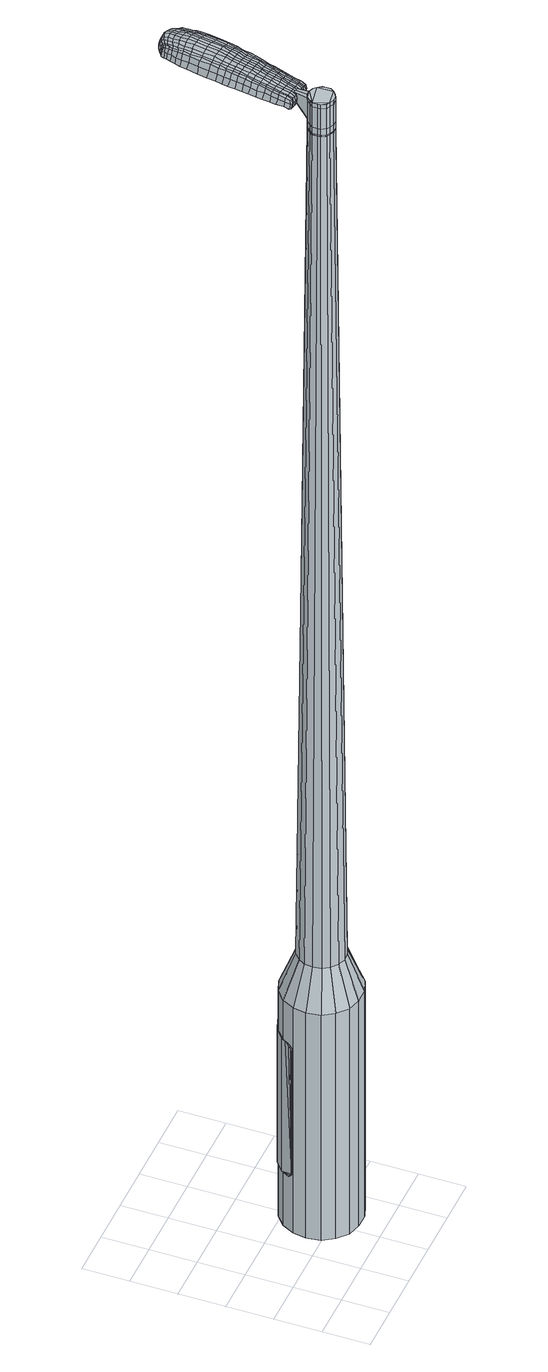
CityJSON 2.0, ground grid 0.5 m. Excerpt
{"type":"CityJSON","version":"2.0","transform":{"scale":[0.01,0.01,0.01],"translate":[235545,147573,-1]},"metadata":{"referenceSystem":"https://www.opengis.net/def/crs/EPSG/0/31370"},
"CityObjects":{
"object1":{"type":"GenericCityObject","attributes":{"cluster":397,"mean_distance_to_centroid":0.258,"new_centroid_x":235546.16,"new_centroid_y":147573.64,"mean_distance_to_camera":10.19,"H1":10.92,"H2":10.18,"Z_final":113.1,"cluster2":-1,"proj_x":235552.57,"proj_y":147574.67,"id_line":65031,"bearing_l":350.89,"distance":6.48,"orientation":"left","G_obj":80.89},"geometry":[{"type":"MultiSurface","lod":"2","boundaries":[[[0,1,2,3]],[[1,4,5,2]],[[4,6,7,5]],[[6,8,9,7]],[[8,10,11,9]],[[10,12,13,11]],[[12,14,15,13]],[[14,16,17,15]],[[16,18,19,17]],[[18,20,21,19]],[[20,22,23,21]],[[22,24,25,23]],[[24,26,27,25]],[[26,28,29,27]],[[28,30,31,29]],[[30,32,33,31]],[[32,34,35,33]],[[34,0,3,35]],[[36,37,38,39]],[[38,40,41,42]],[[41,43,42]],[[42,44,45,46]],[[45,47,46]],[[46,48,49,50]],[[49,51,50]],[[42,46,50,38]],[[50,52,39,38]],[[53,36,39]],[[2,5,7,35]],[[7,9,11,15]],[[11,13,15]],[[15,17,19,23]],[[19,21,23]],[[23,25,27,31]],[[27,29,31]],[[15,23,31,7]],[[31,33,35,7]],[[3,2,35]],[[1,0,54,55]],[[0,34,56,54]],[[34,32,57,56]],[[32,30,58,57]],[[30,28,59,58]],[[28,26,60,59]],[[26,24,61,60]],[[24,22,62,61]],[[22,20,63,62]],[[20,18,64,63]],[[18,16,65,64]],[[16,14,66,65]],[[14,12,67,66]],[[12,10,68,67]],[[10,8,69,68]],[[8,6,70,69]],[[6,4,71,70]],[[4,1,55,71]],[[55,54,72,73]],[[54,56,74,72]],[[56,57,75,74]],[[57,58,76,75]],[[58,59,77,76]],[[59,60,78,77]],[[60,61,79,78]],[[61,62,80,79]],[[62,63,81,80]],[[63,64,82,81]],[[64,65,83,82]],[[65,66,84,83]],[[66,67,85,84]],[[67,68,86,85]],[[68,69,87,86]],[[69,70,88,87]],[[70,71,89,88]],[[71,55,73,89]],[[90,91,92,93]],[[94,95,91,90]],[[96,97,95,94]],[[98,99,97,96]],[[100,101,99,98]],[[78,102,101,100]],[[103,104,102,78]],[[105,106,104,103]],[[107,108,106,105]],[[109,110,108,107]],[[111,112,110,109]],[[84,113,112,111]],[[85,114,113,84]],[[115,116,114,85]],[[87,117,116,115]],[[118,119,117,87]],[[89,120,119,118]],[[93,92,120,89]],[[121,122,123,124]],[[125,121,124,126]],[[127,125,126,128]],[[129,127,128,130]],[[131,129,130,132]],[[133,131,132,134]],[[135,133,134,136]],[[137,135,136,138]],[[139,137,138,140]],[[141,139,140,142]],[[143,141,142,144]],[[145,143,144,146]],[[147,145,146,148]],[[149,147,148,150]],[[151,149,150,152]],[[153,151,152,154]],[[73,72,90,93]],[[72,74,94,90]],[[74,75,96,94]],[[75,76,98,96]],[[76,77,100,98]],[[77,78,100]],[[79,103,78]],[[79,80,105,103]],[[80,81,107,105]],[[81,82,109,107]],[[82,83,111,109]],[[83,84,111]],[[86,115,85]],[[86,87,115]],[[88,118,87]],[[88,89,118]],[[73,93,89]],[[155,156,92,91]],[[156,120,92]],[[157,119,120]],[[157,117,119]],[[158,116,117]],[[158,114,116]],[[159,112,113]],[[159,160,110,112]],[[160,161,108,110]],[[161,162,106,108]],[[162,163,104,106]],[[163,102,104]],[[164,101,102]],[[164,165,99,101]],[[165,166,97,99]],[[166,167,95,97]],[[167,155,91,95]],[[39,52,153,168]],[[156,155,169,154]],[[53,39,168,122]],[[155,167,123,169]],[[36,53,122,121]],[[167,166,124,123]],[[37,36,121,125]],[[166,165,126,124]],[[38,37,125,127]],[[165,164,128,126]],[[40,38,127,129]],[[164,102,130,128]],[[41,40,129,131]],[[102,163,132,130]],[[43,41,131,133]],[[163,162,134,132]],[[42,43,133,135]],[[162,161,136,134]],[[44,42,135,137]],[[161,160,138,136]],[[45,44,137,139]],[[160,159,140,138]],[[47,45,139,141]],[[159,113,142,140]],[[46,47,141,143]],[[113,114,144,142]],[[48,46,143,145]],[[114,158,146,144]],[[49,48,145,147]],[[158,117,148,146]],[[51,49,147,149]],[[117,157,150,148]],[[50,51,149,151]],[[157,120,152,150]],[[52,50,151,153]],[[120,156,154,152]],[[153,154,170,171]],[[154,169,172,170]],[[169,123,173,172]],[[123,122,174,173]],[[122,168,175,174]],[[168,153,171,175]],[[176,177,178,179]],[[180,176,179,181]],[[176,180,182,183]],[[177,176,183,184]],[[185,186,187,188]],[[189,185,188,190]],[[185,189,191,192]],[[186,185,192,193]],[[194,195,196,197]],[[198,194,197,199]],[[194,198,200,201]],[[195,194,201,202]],[[203,204,205,206]],[[207,203,206,208]],[[203,207,209,210]],[[204,203,210,211]],[[212,213,214,215]],[[216,212,215,217]],[[212,216,218,219]],[[213,212,219,220]],[[221,222,223,224]],[[225,221,224,226]],[[221,225,227,228]],[[222,221,228,229]],[[230,231,232,233]],[[222,230,233,223]],[[230,222,229,234]],[[231,230,234,235]],[[236,237,238,239]],[[231,236,239,232]],[[236,231,235,240]],[[237,236,240,241]],[[242,180,181,243]],[[237,242,243,238]],[[242,237,241,244]],[[180,242,244,182]],[[245,246,247,248]],[[249,245,248,250]],[[245,249,251,252]],[[246,245,252,253]],[[254,255,256,257]],[[246,254,257,247]],[[254,246,253,258]],[[255,254,258,259]],[[260,261,262,263]],[[255,260,263,256]],[[260,255,259,264]],[[261,260,264,265]],[[266,267,268,269]],[[261,266,269,262]],[[266,261,265,270]],[[267,266,270,271]],[[272,177,184,273]],[[267,272,273,268]],[[272,267,271,274]],[[177,272,274,178]],[[275,276,277,278]],[[279,275,278,280]],[[275,279,281,282]],[[276,275,282,283]],[[284,285,286,287]],[[276,284,287,277]],[[284,276,283,288]],[[285,284,288,289]],[[290,291,292,293]],[[285,290,293,286]],[[290,285,289,294]],[[291,290,294,295]],[[296,189,190,297]],[[291,296,297,292]],[[296,291,295,298]],[[189,296,298,191]],[[299,300,301,302]],[[303,299,302,304]],[[299,303,305,306]],[[300,299,306,307]],[[308,309,310,311]],[[300,308,311,301]],[[308,300,307,312]],[[309,308,312,313]],[[314,315,316,317]],[[309,314,317,310]],[[314,309,313,318]],[[315,314,318,319]],[[320,321,322,323]],[[315,320,323,316]],[[320,315,319,324]],[[321,320,324,325]],[[326,186,193,327]],[[321,326,327,322]],[[326,321,325,328]],[[186,326,328,187]],[[329,215,214,330]],[[331,329,330,332]],[[329,331,333,334]],[[215,329,334,217]],[[335,331,332,336]],[[337,335,336,338]],[[335,337,339,340]],[[331,335,340,333]],[[341,337,338,342]],[[343,341,342,344]],[[341,343,345,346]],[[337,341,346,339]],[[347,343,344,348]],[[349,347,348,350]],[[347,349,351,352]],[[343,347,352,345]],[[353,349,350,354]],[[204,353,354,205]],[[353,204,211,355]],[[349,353,355,351]],[[356,357,202,201]],[[358,356,201,200]],[[356,358,359,360]],[[357,356,360,361]],[[362,363,361,360]],[[364,362,360,359]],[[362,364,365,366]],[[363,362,366,367]],[[368,369,367,366]],[[370,368,366,365]],[[368,370,371,372]],[[369,368,372,373]],[[374,375,373,372]],[[376,374,372,371]],[[374,376,209,207]],[[375,374,207,208]],[[377,378,379,380]],[[279,377,380,281]],[[377,279,280,381]],[[378,377,381,382]],[[383,198,199,384]],[[378,383,384,379]],[[383,378,382,385]],[[198,383,385,200]],[[386,387,388,389]],[[225,386,389,227]],[[386,225,226,390]],[[387,386,390,391]],[[392,393,394,395]],[[387,392,395,388]],[[392,387,391,396]],[[393,392,396,397]],[[398,195,202,399]],[[393,398,399,394]],[[398,393,397,400]],[[195,398,400,196]],[[401,402,403,404]],[[183,401,404,184]],[[401,183,182,405]],[[402,401,405,406]],[[407,408,409,410]],[[402,407,410,403]],[[407,402,406,411]],[[408,407,411,412]],[[413,206,205,414]],[[408,413,414,409]],[[413,408,412,415]],[[206,413,415,208]],[[416,417,418,419]],[[188,416,419,190]],[[416,188,187,420]],[[417,416,420,421]],[[422,210,209,423]],[[417,422,423,418]],[[422,417,421,424]],[[210,422,424,211]],[[425,426,427,428]],[[303,425,428,305]],[[425,303,304,429]],[[426,425,429,430]],[[431,216,217,432]],[[426,431,432,427]],[[431,426,430,433]],[[216,431,433,218]],[[434,435,436,437]],[[249,434,437,251]],[[434,249,250,438]],[[435,434,438,439]],[[440,441,442,443]],[[435,440,443,436]],[[440,435,439,444]],[[441,440,444,445]],[[446,213,220,447]],[[441,446,447,442]],[[446,441,445,448]],[[213,446,448,214]],[[449,450,439,438]],[[248,449,438,250]],[[449,248,247,451]],[[450,449,451,452]],[[453,454,445,444]],[[450,453,444,439]],[[453,450,452,455]],[[454,453,455,456]],[[457,330,214,448]],[[454,457,448,445]],[[457,454,456,458]],[[330,457,458,332]],[[459,460,461,462]],[[306,459,462,307]],[[459,306,305,428]],[[460,459,428,427]],[[463,334,333,464]],[[460,463,464,461]],[[463,460,427,432]],[[334,463,432,217]],[[465,466,452,451]],[[257,465,451,247]],[[465,257,256,467]],[[466,465,467,468]],[[469,470,456,455]],[[466,469,455,452]],[[469,466,468,471]],[[470,469,471,472]],[[473,336,332,458]],[[470,473,458,456]],[[473,470,472,474]],[[336,473,474,338]],[[475,476,477,478]],[[312,475,478,313]],[[475,312,307,462]],[[476,475,462,461]],[[479,340,339,480]],[[476,479,480,477]],[[479,476,461,464]],[[340,479,464,333]],[[481,482,468,467]],[[263,481,467,256]],[[481,263,262,483]],[[482,481,483,484]],[[485,486,472,471]],[[482,485,471,468]],[[485,482,484,487]],[[486,485,487,488]],[[489,342,338,474]],[[486,489,474,472]],[[489,486,488,490]],[[342,489,490,344]],[[491,492,493,494]],[[318,491,494,319]],[[491,318,313,478]],[[492,491,478,477]],[[495,346,345,496]],[[492,495,496,493]],[[495,492,477,480]],[[346,495,480,339]],[[497,498,484,483]],[[269,497,483,262]],[[497,269,268,499]],[[498,497,499,500]],[[501,502,488,487]],[[498,501,487,484]],[[501,498,500,503]],[[502,501,503,504]],[[505,348,344,490]],[[502,505,490,488]],[[505,502,504,506]],[[348,505,506,350]],[[507,508,509,510]],[[324,507,510,325]],[[507,324,319,494]],[[508,507,494,493]],[[511,352,351,512]],[[508,511,512,509]],[[511,508,493,496]],[[352,511,496,345]],[[513,514,500,499]],[[273,513,499,268]],[[513,273,184,404]],[[514,513,404,403]],[[515,516,504,503]],[[514,515,503,500]],[[515,514,403,410]],[[516,515,410,409]],[[517,354,350,506]],[[516,517,506,504]],[[517,516,409,414]],[[354,517,414,205]],[[518,519,421,420]],[[328,518,420,187]],[[518,328,325,510]],[[519,518,510,509]],[[520,355,211,424]],[[519,520,424,421]],[[520,519,509,512]],[[355,520,512,351]],[[521,522,382,381]],[[278,521,381,280]],[[521,278,277,523]],[[522,521,523,524]],[[525,358,200,385]],[[522,525,385,382]],[[525,522,524,526]],[[358,525,526,359]],[[527,528,529,530]],[[228,527,530,229]],[[527,228,227,389]],[[528,527,389,388]],[[531,532,533,534]],[[528,531,534,529]],[[531,528,388,395]],[[532,531,395,394]],[[535,357,361,536]],[[532,535,536,533]],[[535,532,394,399]],[[357,535,399,202]],[[537,538,524,523]],[[287,537,523,277]],[[537,287,286,539]],[[538,537,539,540]],[[541,364,359,526]],[[538,541,526,524]],[[541,538,540,542]],[[364,541,542,365]],[[543,544,545,546]],[[234,543,546,235]],[[543,234,229,530]],[[544,543,530,529]],[[547,548,549,550]],[[544,547,550,545]],[[547,544,529,534]],[[548,547,534,533]],[[551,363,367,552]],[[548,551,552,549]],[[551,548,533,536]],[[363,551,536,361]],[[553,554,540,539]],[[293,553,539,286]],[[553,293,292,555]],[[554,553,555,556]],[[557,370,365,542]],[[554,557,542,540]],[[557,554,556,558]],[[370,557,558,371]],[[559,560,561,562]],[[240,559,562,241]],[[559,240,235,546]],[[560,559,546,545]],[[563,564,565,566]],[[560,563,566,561]],[[563,560,545,550]],[[564,563,550,549]],[[567,369,373,568]],[[564,567,568,565]],[[567,564,549,552]],[[369,567,552,367]],[[569,570,556,555]],[[297,569,555,292]],[[569,297,190,419]],[[570,569,419,418]],[[571,376,371,558]],[[570,571,558,556]],[[571,570,418,423]],[[376,571,423,209]],[[572,573,406,405]],[[244,572,405,182]],[[572,244,241,562]],[[573,572,562,561]],[[574,575,412,411]],[[573,574,411,406]],[[574,573,561,566]],[[575,574,566,565]],[[576,375,208,415]],[[575,576,415,412]],[[576,575,565,568]],[[375,576,568,373]],[[577,578,579,580]],[[580,579,581,582]],[[583,581,579,584]],[[584,579,578,585]],[[586,587,588,589]],[[589,588,590,591]],[[592,590,588,593]],[[593,588,587,594]],[[595,596,597,598]],[[598,597,599,600]],[[601,599,597,602]],[[602,597,596,603]],[[604,605,606,607]],[[607,606,608,609]],[[610,608,606,611]],[[611,606,605,612]],[[613,614,615,616]],[[616,615,617,618]],[[619,617,615,620]],[[620,615,614,621]],[[622,623,624,625]],[[625,624,626,627]],[[628,626,624,629]],[[629,624,623,630]],[[631,632,633,634]],[[634,633,623,622]],[[630,623,633,635]],[[635,633,632,636]],[[637,638,639,640]],[[640,639,632,631]],[[636,632,639,641]],[[641,639,638,642]],[[582,581,643,644]],[[644,643,638,637]],[[642,638,643,645]],[[645,643,581,583]],[[646,647,648,649]],[[649,648,650,651]],[[652,650,648,653]],[[653,648,647,654]],[[655,656,657,658]],[[658,657,647,646]],[[654,647,657,659]],[[659,657,656,660]],[[661,662,663,664]],[[664,663,656,655]],[[660,656,663,665]],[[665,663,662,666]],[[667,668,669,670]],[[670,669,662,661]],[[666,662,669,671]],[[671,669,668,672]],[[585,578,673,674]],[[674,673,668,667]],[[672,668,673,675]],[[675,673,578,577]],[[676,677,678,679]],[[679,678,680,681]],[[682,680,678,683]],[[683,678,677,684]],[[685,686,687,688]],[[688,687,677,676]],[[684,677,687,689]],[[689,687,686,690]],[[691,692,693,694]],[[694,693,686,685]],[[690,686,693,695]],[[695,693,692,696]],[[591,590,697,698]],[[698,697,692,691]],[[696,692,697,699]],[[699,697,590,592]],[[700,701,702,703]],[[703,702,704,705]],[[706,704,702,707]],[[707,702,701,708]],[[709,710,711,712]],[[712,711,701,700]],[[708,701,711,713]],[[713,711,710,714]],[[715,716,717,718]],[[718,717,710,709]],[[714,710,717,719]],[[719,717,716,720]],[[721,722,723,724]],[[724,723,716,715]],[[720,716,723,725]],[[725,723,722,726]],[[594,587,727,728]],[[728,727,722,721]],[[726,722,727,729]],[[729,727,587,586]],[[613,616,730,731]],[[731,730,732,733]],[[734,732,730,735]],[[735,730,616,618]],[[733,732,736,737]],[[737,736,738,739]],[[740,738,736,741]],[[741,736,732,734]],[[739,738,742,743]],[[743,742,744,745]],[[746,744,742,747]],[[747,742,738,740]],[[745,744,748,749]],[[749,748,750,751]],[[752,750,748,753]],[[753,748,744,746]],[[751,750,754,755]],[[755,754,605,604]],[[612,605,754,756]],[[756,754,750,752]],[[603,757,758,602]],[[602,758,759,601]],[[760,759,758,761]],[[761,758,757,762]],[[762,763,764,761]],[[761,764,765,760]],[[766,765,764,767]],[[767,764,763,768]],[[768,769,770,767]],[[767,770,771,766]],[[772,771,770,773]],[[773,770,769,774]],[[774,775,776,773]],[[773,776,777,772]],[[610,777,776,608]],[[608,776,775,609]],[[778,779,780,781]],[[781,780,680,682]],[[681,680,780,782]],[[782,780,779,783]],[[600,599,784,785]],[[785,784,779,778]],[[783,779,784,786]],[[786,784,599,601]],[[787,788,789,790]],[[790,789,626,628]],[[627,626,789,791]],[[791,789,788,792]],[[793,794,795,796]],[[796,795,788,787]],[[792,788,795,797]],[[797,795,794,798]],[[603,596,799,800]],[[800,799,794,793]],[[798,794,799,801]],[[801,799,596,595]],[[802,803,804,805]],[[805,804,584,585]],[[583,584,804,806]],[[806,804,803,807]],[[808,809,810,811]],[[811,810,803,802]],[[807,803,810,812]],[[812,810,809,813]],[[604,607,814,815]],[[815,814,809,808]],[[813,809,814,816]],[[816,814,607,609]],[[817,818,819,820]],[[820,819,589,591]],[[586,589,819,821]],[[821,819,818,822]],[[610,611,823,824]],[[824,823,818,817]],[[822,818,823,825]],[[825,823,611,612]],[[826,827,828,829]],[[829,828,704,706]],[[705,704,828,830]],[[830,828,827,831]],[[618,617,832,833]],[[833,832,827,826]],[[831,827,832,834]],[[834,832,617,619]],[[835,836,837,652]],[[837,650,652]],[[651,650,837,838]],[[837,836,838]],[[839,840,841,842]],[[842,841,836,835]],[[838,836,841,843]],[[843,841,840,844]],[[621,614,845,846]],[[846,845,840,839]],[[844,840,845,847]],[[847,845,614,613]],[[848,849,838]],[[838,849,649,651]],[[646,649,849,850]],[[850,849,848,851]],[[844,852,853,843]],[[843,853,848,838]],[[851,848,853,854]],[[854,853,852,855]],[[613,731,856,847]],[[847,856,852,844]],[[855,852,856,857]],[[857,856,731,733]],[[858,859,860,861]],[[861,860,707,708]],[[706,707,860,829]],[[829,860,859,826]],[[734,735,862,863]],[[863,862,859,858]],[[826,859,862,833]],[[833,862,735,618]],[[851,864,865,850]],[[850,865,658,646]],[[655,658,865,866]],[[865,864,866]],[[855,867,868,854]],[[854,868,864,851]],[[866,864,868,869]],[[869,868,867,870]],[[733,737,871,857]],[[857,871,867,855]],[[870,867,871,872]],[[872,871,737,739]],[[873,874,875,876]],[[876,875,713,714]],[[708,713,875,861]],[[861,875,874,858]],[[740,741,877,878]],[[878,877,874,873]],[[858,874,877,863]],[[863,877,741,734]],[[879,880,866]],[[866,880,664,655]],[[661,664,880,881]],[[881,880,879,882]],[[870,883,884,869]],[[869,884,879,866]],[[882,879,884,885]],[[885,884,883,886]],[[739,743,887,872]],[[872,887,883,870]],[[886,883,887,888]],[[888,887,743,745]],[[889,890,891,892]],[[892,891,719,720]],[[714,719,891,876]],[[876,891,890,873]],[[746,747,893,894]],[[894,893,890,889]],[[873,890,893,878]],[[878,893,747,740]],[[882,895,896,881]],[[881,896,670,661]],[[667,670,896,897]],[[897,896,895,898]],[[886,899,900,885]],[[885,900,895,882]],[[898,895,900,901]],[[901,900,899,902]],[[745,749,903,888]],[[888,903,899,886]],[[902,899,903,904]],[[904,903,749,751]],[[905,906,907,908]],[[908,907,725,726]],[[720,725,907,892]],[[892,907,906,889]],[[752,753,909,910]],[[910,909,906,905]],[[889,906,909,894]],[[894,909,753,746]],[[898,911,912,897]],[[897,912,674,667]],[[585,674,912,805]],[[805,912,911,802]],[[902,913,914,901]],[[901,914,911,898]],[[802,911,914,811]],[[811,914,913,808]],[[751,755,915,904]],[[904,915,913,902]],[[808,913,915,815]],[[815,915,755,604]],[[822,916,917,821]],[[821,917,729,586]],[[726,729,917,908]],[[908,917,916,905]],[[612,756,918,825]],[[825,918,916,822]],[[905,916,918,910]],[[910,918,756,752]],[[783,919,920,782]],[[782,920,679,681]],[[676,679,920,921]],[[921,920,919,922]],[[601,759,923,786]],[[786,923,919,783]],[[922,919,923,924]],[[924,923,759,760]],[[925,926,927,928]],[[928,927,629,630]],[[628,629,927,790]],[[790,927,926,787]],[[929,930,931,932]],[[932,931,926,925]],[[787,926,931,796]],[[796,931,930,793]],[[762,757,933,934]],[[934,933,930,929]],[[793,930,933,800]],[[800,933,757,603]],[[922,935,936,921]],[[921,936,688,676]],[[685,688,936,937]],[[937,936,935,938]],[[760,765,939,924]],[[924,939,935,922]],[[938,935,939,940]],[[940,939,765,766]],[[941,942,943,944]],[[944,943,635,636]],[[630,635,943,928]],[[928,943,942,925]],[[945,946,947,948]],[[948,947,942,941]],[[925,942,947,932]],[[932,947,946,929]],[[768,763,949,950]],[[950,949,946,945]],[[929,946,949,934]],[[934,949,763,762]],[[938,951,952,937]],[[937,952,694,685]],[[691,694,952,953]],[[953,952,951,954]],[[766,771,955,940]],[[940,955,951,938]],[[954,951,955,956]],[[956,955,771,772]],[[957,958,959,960]],[[960,959,641,642]],[[636,641,959,944]],[[944,959,958,941]],[[961,962,963,964]],[[964,963,958,957]],[[941,958,963,948]],[[948,963,962,945]],[[774,769,965,966]],[[966,965,962,961]],[[945,962,965,950]],[[950,965,769,768]],[[954,967,968,953]],[[953,968,698,691]],[[591,698,968,820]],[[820,968,967,817]],[[772,777,969,956]],[[956,969,967,954]],[[817,967,969,824]],[[824,969,777,610]],[[807,970,971,806]],[[806,971,645,583]],[[642,645,971,960]],[[960,971,970,957]],[[813,972,973,812]],[[812,973,970,807]],[[957,970,973,964]],[[964,973,972,961]],[[609,775,974,816]],[[816,974,972,813]],[[961,972,974,966]],[[966,974,775,774]],[[577,580,179,178]],[[580,582,181,179]],[[592,593,192,191]],[[593,594,193,192]],[[595,598,197,196]],[[598,600,199,197]],[[619,620,219,218]],[[620,621,220,219]],[[622,625,224,223]],[[625,627,226,224]],[[631,634,233,232]],[[634,622,223,233]],[[637,640,239,238]],[[640,631,232,239]],[[582,644,243,181]],[[644,637,238,243]],[[652,653,252,251]],[[653,654,253,252]],[[654,659,258,253]],[[659,660,259,258]],[[660,665,264,259]],[[665,666,265,264]],[[666,671,270,265]],[[671,672,271,270]],[[672,675,274,271]],[[675,577,178,274]],[[682,683,282,281]],[[683,684,283,282]],[[684,689,288,283]],[[689,690,289,288]],[[690,695,294,289]],[[695,696,295,294]],[[696,699,298,295]],[[699,592,191,298]],[[700,703,302,301]],[[703,705,304,302]],[[709,712,311,310]],[[712,700,301,311]],[[715,718,317,316]],[[718,709,310,317]],[[721,724,323,322]],[[724,715,316,323]],[[594,728,327,193]],[[728,721,322,327]],[[778,781,380,379]],[[781,682,281,380]],[[600,785,384,199]],[[785,778,379,384]],[[627,791,390,226]],[[791,792,391,390]],[[792,797,396,391]],[[797,798,397,396]],[[798,801,400,397]],[[801,595,196,400]],[[705,830,429,304]],[[830,831,430,429]],[[831,834,433,430]],[[834,619,218,433]],[[835,652,437,436]],[[652,251,437]],[[839,842,443,442]],[[842,835,436,443]],[[621,846,447,220]],[[846,839,442,447]],[[975,976,977,978]],[[979,980,978,977]],[[981,982,983,984]],[[985,986,987,988]],[[976,989,990,977]],[[991,979,977,990]],[[992,981,984,993]],[[994,995,986,985]],[[989,996,997,990]],[[997,998,991,990]],[[999,992,993,1000]],[[1001,995,994,1002]],[[996,1003,1004,997]],[[1004,1005,998,997]],[[1006,999,1000,1007]],[[1008,1001,1002,1009]],[[1010,1011,1012,1013]],[[1014,1015,1011,1010]],[[1014,1016,1017,1015]],[[1016,1018,1019,1017]],[[1020,1021,1022,1023]],[[1024,1025,1021,1020]],[[1026,1027,1025,1024]],[[1028,1029,1027,1026]],[[1023,1012,1011,1020]],[[1020,1011,1015,1024]],[[1015,1017,1026,1024]],[[1017,1019,1028,1026]],[[984,983,980,979]],[[993,984,979,991]],[[998,1000,993,991]],[[1005,1007,1000,998]],[[985,988,982,981]],[[994,985,981,992]],[[1002,994,992,999]],[[1009,1002,999,1006]],[[986,1010,1013,987]],[[995,1014,1010,986]],[[1016,1014,995,1001]],[[1018,1016,1001,1008]],[[1030,1031,1032,1033]],[[1032,1034,1035,1036]],[[1032,1036,1037,1038]],[[1032,1038,1033]],[[1039,1030,1033,1040]],[[1041,1040,1033,1042]],[[1043,1042,1033]],[[1044,1032,1031,1045]],[[1046,1044,1045,1047]],[[1048,1046,1047,1049]],[[1050,1048,1049,1051]],[[1052,1050,1051,1053]],[[1053,1054,1055,1056]],[[1053,1056,1057,1058]],[[1053,1058,1059,1060]],[[1059,1061,1062,1063]],[[1059,1063,1064,1065]],[[1059,1065,1060]],[[1053,1060,1052]],[[1066,1067,1031,1030]],[[1068,1069,1034,1032]],[[1070,1071,1043,1033]],[[1067,1072,1045,1031]],[[1073,1068,1032,1044]],[[1072,1074,1047,1045]],[[1075,1073,1044,1046]],[[1074,1076,1049,1047]],[[1077,1075,1046,1048]],[[1076,1078,1051,1049]],[[1079,1077,1048,1050]],[[1078,1080,1053,1051]],[[1081,1079,1050,1052]],[[1080,1082,1054,1053]],[[1083,1084,1061,1059]],[[1085,1081,1052,1060]],[[1055,1054,1082,1086]],[[1056,1055,1086,1087]],[[1057,1056,1087,1088]],[[1058,1057,1088,1089]],[[1059,1058,1089,1083]],[[1090,1066,1030,1039]],[[1091,1090,1039,1040]],[[1092,1091,1040,1041]],[[1093,1092,1041,1042]],[[1071,1093,1042,1043]],[[1035,1034,1069,1094]],[[1062,1061,1084,1095]],[[1036,1035,1094,1096]],[[1037,1036,1096,1097]],[[1038,1037,1097,1098]],[[1033,1038,1098,1070]],[[1063,1062,1095,1099]],[[1064,1063,1099,1100]],[[1065,1064,1100,1101]],[[1060,1065,1101,1085]]]}]}
},
"vertices":[
[122,108,384],[136,103,384],[136,103,96],[122,108,96],[147,94,384],[147,94,96],[155,81,384],[155,81,96],[157,67,384],[157,67,96],[155,52,384],[155,52,96],[148,40,384],[148,40,96],[137,30,384],[137,30,96],[123,25,384],[123,25,96],[108,25,384],[108,25,96],[94,29,384],[94,29,96],[83,39,384],[83,39,96],[75,51,384],[75,51,96],[73,66,384],[73,66,96],[75,80,384],[75,80,96],[82,93,384],[82,93,96],[93,103,384],[93,103,96],[107,108,384],[107,108,96],[108,78,1524],[105,75,1524],[102,71,1524],[117,80,1524],[102,66,1524],[102,62,1524],[108,55,1524],[105,57,1524],[113,53,1524],[118,53,1524],[125,58,1524],[122,55,1524],[128,62,1524],[128,67,1524],[125,75,1524],[128,71,1524],[122,78,1524],[112,80,1524],[119,91,429],[127,88,429],[110,91,429],[102,88,429],[95,82,429],[91,75,429],[90,66,429],[91,57,429],[96,50,429],[103,44,429],[111,41,429],[120,42,429],[128,45,429],[135,50,429],[139,58,429],[140,67,429],[139,75,429],[134,83,429],[117,80,1483],[122,78,1483],[112,80,1483],[108,78,1483],[105,75,1483],[102,71,1483],[102,66,1483],[102,62,1483],[105,57,1483],[108,55,1483],[113,53,1483],[118,53,1483],[122,55,1483],[125,58,1483],[128,62,1483],[128,67,1483],[128,71,1483],[125,75,1483],[117,79,1483],[117,79,1485],[121,78,1485],[121,78,1483],[113,79,1483],[113,79,1485],[108,77,1483],[108,77,1485],[105,74,1483],[105,74,1485],[103,71,1483],[103,71,1485],[102,66,1485],[103,62,1483],[103,62,1485],[105,58,1483],[105,58,1485],[109,55,1483],[109,55,1485],[113,54,1483],[113,54,1485],[117,54,1483],[117,54,1485],[122,55,1485],[125,58,1485],[127,62,1483],[127,62,1485],[128,67,1485],[127,71,1483],[127,71,1485],[125,75,1485],[108,78,1519],[112,80,1519],[112,80,1493],[108,78,1493],[105,75,1519],[105,75,1493],[102,71,1519],[102,71,1493],[102,66,1519],[102,66,1493],[102,62,1519],[102,62,1493],[105,57,1519],[105,57,1493],[108,55,1519],[108,55,1493],[113,53,1519],[113,53,1493],[118,53,1519],[118,53,1493],[122,55,1519],[122,55,1493],[125,58,1519],[125,58,1493],[128,62,1519],[128,62,1493],[128,67,1519],[128,67,1493],[128,71,1519],[128,71,1493],[125,75,1519],[125,75,1493],[122,78,1519],[122,78,1493],[117,80,1485],[122,78,1485],[128,71,1485],[128,62,1485],[118,53,1485],[113,53,1485],[108,55,1485],[105,57,1485],[102,62,1485],[102,71,1485],[105,75,1485],[108,78,1485],[112,80,1485],[117,80,1519],[117,80,1493],[123,98,1513],[123,98,1518],[120,98,1513],[117,99,1513],[117,99,1518],[120,98,1518],[151,168,1519],[150,161,1518],[151,162,1509],[153,169,1510],[153,177,1519],[154,178,1510],[151,176,1526],[149,167,1525],[148,160,1525],[113,174,1519],[112,167,1518],[114,166,1525],[114,173,1525],[114,183,1519],[116,182,1526],[113,185,1510],[112,176,1510],[111,169,1509],[142,244,1519],[146,243,1519],[146,244,1513],[142,245,1513],[138,244,1519],[138,245,1513],[138,242,1524],[142,242,1524],[145,242,1524],[130,171,1530],[129,164,1529],[132,163,1529],[134,170,1530],[132,180,1531],[135,179,1531],[128,180,1530],[127,171,1530],[126,164,1529],[118,91,1512],[120,91,1512],[121,92,1517],[118,92,1517],[115,92,1512],[115,93,1517],[115,93,1506],[118,92,1506],[121,92,1506],[159,227,1519],[159,223,1519],[161,224,1512],[161,227,1512],[159,229,1518],[160,230,1512],[158,229,1522],[158,227,1523],[158,223,1524],[159,219,1519],[158,213,1519],[160,214,1512],[160,219,1512],[157,218,1524],[157,213,1525],[158,207,1519],[157,199,1519],[158,200,1511],[159,208,1511],[156,207,1526],[155,199,1526],[155,188,1519],[156,189,1510],[153,187,1526],[135,96,1513],[137,103,1513],[136,103,1518],[134,95,1517],[134,90,1512],[133,92,1516],[135,91,1506],[137,97,1507],[138,104,1507],[139,111,1514],[140,118,1515],[139,117,1520],[137,110,1519],[140,111,1507],[142,119,1507],[142,125,1515],[144,133,1516],[142,132,1522],[140,125,1521],[143,126,1508],[145,133,1508],[145,140,1517],[147,147,1517],[145,146,1524],[144,139,1523],[147,141,1508],[148,148,1509],[148,154,1518],[147,153,1524],[150,155,1509],[124,233,1519],[123,230,1519],[124,229,1524],[125,233,1523],[125,236,1518],[126,235,1522],[124,237,1512],[123,234,1512],[122,231,1512],[122,225,1519],[120,220,1519],[122,219,1525],[123,225,1524],[121,227,1512],[119,221,1512],[119,214,1519],[118,206,1519],[119,205,1526],[120,213,1526],[118,215,1511],[117,208,1511],[116,195,1519],[117,194,1526],[115,196,1510],[105,101,1513],[106,108,1513],[105,110,1507],[105,102,1507],[105,95,1512],[104,96,1506],[106,96,1516],[106,100,1517],[107,108,1518],[107,116,1514],[108,123,1515],[107,125,1507],[106,117,1507],[108,115,1519],[109,122,1520],[108,131,1515],[109,138,1516],[108,140,1508],[107,132,1508],[110,130,1521],[110,137,1522],[110,146,1517],[111,153,1517],[109,154,1509],[109,147,1508],[111,144,1523],[112,152,1524],[111,160,1518],[110,162,1509],[113,159,1524],[119,98,1519],[121,97,1519],[120,105,1520],[123,105,1520],[117,106,1520],[116,98,1519],[121,112,1522],[124,112,1522],[122,120,1523],[125,119,1523],[119,120,1523],[118,113,1521],[124,127,1524],[126,127,1524],[125,134,1525],[128,134,1525],[121,135,1525],[120,128,1524],[126,142,1526],[129,141,1526],[127,149,1527],[130,149,1527],[124,150,1527],[123,142,1526],[128,156,1528],[131,156,1528],[125,157,1528],[141,240,1527],[145,239,1527],[137,239,1526],[137,235,1527],[141,235,1528],[144,234,1528],[140,229,1529],[143,228,1529],[135,229,1528],[134,222,1530],[138,222,1530],[142,221,1530],[137,214,1531],[141,214,1531],[133,215,1530],[132,206,1531],[136,205,1531],[139,205,1531],[134,193,1531],[137,192,1531],[130,193,1531],[126,237,1518],[129,239,1519],[128,240,1513],[125,238,1513],[127,236,1523],[129,238,1523],[133,242,1519],[133,243,1513],[133,240,1524],[158,231,1518],[157,234,1518],[156,233,1523],[157,230,1523],[160,232,1513],[158,235,1513],[155,237,1519],[152,240,1519],[152,238,1524],[154,236,1523],[156,238,1513],[153,241,1513],[149,242,1519],[149,240,1524],[149,243,1513],[148,167,1528],[146,168,1528],[145,161,1528],[146,160,1527],[150,176,1528],[148,177,1529],[143,168,1529],[140,169,1530],[139,162,1529],[142,161,1528],[145,177,1529],[142,178,1530],[137,170,1530],[136,163,1529],[139,179,1531],[116,173,1528],[118,172,1529],[119,181,1529],[117,181,1528],[115,166,1527],[117,165,1528],[122,172,1529],[124,181,1530],[121,165,1528],[106,93,1512],[108,93,1512],[109,94,1517],[107,94,1517],[105,94,1506],[107,94,1506],[111,92,1512],[112,93,1517],[111,93,1506],[132,89,1512],[131,89,1512],[132,90,1506],[133,90,1506],[132,90,1517],[130,90,1517],[128,89,1512],[126,90,1512],[126,91,1506],[129,90,1506],[128,91,1517],[126,91,1517],[123,90,1512],[124,91,1506],[123,92,1517],[133,95,1519],[131,96,1519],[134,103,1520],[133,103,1520],[129,96,1519],[127,96,1519],[130,103,1520],[128,104,1520],[124,97,1519],[125,104,1520],[108,100,1519],[109,99,1519],[110,107,1520],[108,107,1520],[113,99,1519],[114,106,1520],[136,110,1521],[134,110,1521],[137,117,1522],[136,118,1522],[132,111,1521],[129,111,1521],[133,118,1522],[131,118,1523],[127,112,1522],[128,119,1523],[109,114,1521],[111,114,1521],[112,122,1522],[110,122,1522],[115,114,1521],[116,121,1522],[139,125,1523],[137,125,1523],[140,132,1524],[139,132,1524],[135,125,1523],[132,126,1524],[136,133,1525],[133,133,1525],[129,126,1524],[130,134,1525],[111,129,1523],[113,129,1523],[114,136,1524],[112,137,1524],[117,128,1524],[118,136,1525],[142,139,1525],[140,139,1525],[144,146,1526],[142,147,1526],[138,140,1526],[135,140,1526],[139,147,1527],[136,148,1527],[132,141,1526],[133,148,1527],[113,144,1525],[115,144,1525],[116,151,1526],[113,151,1526],[119,143,1526],[119,150,1527],[145,153,1527],[143,154,1527],[140,154,1527],[137,155,1528],[134,155,1528],[114,158,1527],[117,158,1527],[120,158,1528],[127,234,1525],[129,235,1525],[126,230,1526],[128,232,1526],[133,238,1526],[132,234,1527],[157,228,1525],[156,230,1525],[156,227,1526],[157,225,1525],[154,233,1525],[151,236,1526],[151,231,1527],[154,229,1526],[148,238,1526],[148,233,1527],[124,225,1526],[127,226,1527],[123,219,1527],[125,220,1528],[131,228,1528],[130,221,1529],[156,219,1526],[155,221,1527],[154,215,1528],[156,213,1527],[153,223,1527],[150,225,1528],[149,218,1529],[152,217,1528],[147,227,1528],[146,220,1530],[122,213,1528],[124,214,1529],[120,205,1528],[123,205,1529],[128,214,1529],[127,206,1530],[155,207,1528],[153,208,1528],[152,200,1529],[154,199,1528],[151,210,1529],[148,212,1530],[146,203,1530],[149,202,1530],[145,213,1530],[143,204,1531],[119,193,1529],[121,193,1529],[125,193,1530],[152,188,1528],[150,188,1529],[147,189,1530],[144,190,1530],[141,191,1531],[150,163,1509],[148,162,1518],[149,168,1518],[151,170,1509],[151,177,1519],[153,178,1510],[149,176,1525],[148,168,1525],[146,161,1525],[116,166,1525],[114,167,1518],[115,174,1518],[116,173,1525],[116,183,1519],[118,182,1525],[115,184,1510],[114,176,1509],[113,169,1509],[145,242,1513],[145,241,1519],[142,242,1519],[142,243,1513],[138,241,1519],[138,242,1513],[138,240,1524],[142,240,1524],[145,240,1524],[132,164,1528],[129,164,1528],[131,171,1529],[134,171,1529],[132,180,1529],[135,180,1529],[128,181,1529],[127,172,1529],[126,165,1528],[121,94,1516],[121,93,1512],[118,93,1512],[118,94,1516],[115,94,1512],[116,95,1516],[115,95,1506],[118,94,1506],[121,94,1506],[159,224,1512],[157,223,1519],[157,227,1518],[159,227,1512],[157,229,1518],[158,229,1512],[156,228,1522],[156,226,1523],[156,223,1523],[158,214,1512],[156,213,1519],[157,219,1519],[158,220,1512],[155,218,1524],[155,213,1525],[156,201,1511],[155,200,1519],[156,207,1519],[157,208,1511],[154,207,1525],[153,199,1526],[153,188,1519],[155,189,1510],[151,188,1526],[134,103,1518],[135,104,1513],[133,97,1513],[132,96,1517],[132,92,1512],[131,93,1515],[133,92,1506],[135,97,1506],[136,105,1507],[137,118,1520],[138,119,1514],[137,111,1514],[135,111,1519],[138,112,1507],[140,119,1507],[140,132,1522],[142,133,1516],[140,126,1515],[139,125,1521],[142,127,1508],[143,134,1508],[143,147,1523],[145,147,1517],[143,140,1516],[142,140,1522],[145,141,1508],[146,148,1508],[146,155,1517],[145,154,1524],[148,156,1509],[126,229,1523],[125,229,1519],[126,232,1518],[127,232,1523],[127,234,1518],[127,234,1522],[126,235,1512],[125,234,1512],[124,231,1512],[124,218,1525],[122,219,1519],[124,225,1519],[125,224,1524],[123,226,1512],[121,221,1512],[121,205,1526],[120,206,1519],[121,213,1519],[122,213,1525],[120,215,1511],[119,207,1511],[118,194,1519],[119,193,1526],[117,196,1510],[107,109,1507],[108,108,1513],[107,101,1513],[107,102,1506],[107,96,1512],[106,97,1506],[108,96,1515],[108,100,1517],[109,107,1518],[109,125,1507],[110,123,1514],[109,116,1514],[108,117,1507],[110,115,1519],[111,122,1520],[110,140,1508],[111,138,1516],[110,131,1515],[109,132,1508],[112,130,1521],[112,137,1522],[111,154,1508],[113,153,1517],[112,145,1516],[111,147,1508],[113,144,1522],[114,152,1523],[113,160,1517],[112,162,1509],[115,159,1524],[119,99,1518],[122,98,1518],[120,106,1519],[123,105,1519],[117,106,1519],[116,99,1518],[121,113,1520],[124,113,1520],[123,120,1521],[125,120,1521],[120,121,1521],[118,113,1520],[124,128,1523],[126,127,1523],[125,135,1524],[128,135,1524],[122,136,1524],[121,128,1523],[126,142,1525],[129,142,1525],[127,150,1526],[130,149,1526],[124,150,1526],[123,143,1525],[128,157,1527],[131,156,1527],[125,157,1527],[145,238,1526],[141,238,1526],[138,238,1525],[137,234,1526],[141,234,1526],[144,234,1526],[143,228,1528],[140,228,1528],[136,228,1527],[135,221,1528],[138,221,1529],[142,220,1529],[141,213,1530],[137,214,1530],[134,214,1529],[132,205,1530],[136,205,1530],[139,205,1530],[137,192,1530],[134,193,1530],[130,193,1530],[129,238,1513],[130,237,1518],[128,236,1518],[127,237,1512],[128,235,1523],[130,236,1523],[134,240,1519],[133,241,1513],[134,238,1523],[155,232,1523],[155,233,1518],[157,231,1518],[156,229,1523],[158,231,1512],[156,233,1512],[151,237,1523],[151,238,1519],[153,235,1519],[153,234,1523],[154,236,1513],[151,239,1513],[148,240,1519],[148,239,1524],[148,241,1513],[144,161,1527],[145,168,1527],[147,168,1527],[145,161,1526],[148,176,1527],[147,177,1528],[139,162,1528],[140,170,1528],[143,169,1528],[141,162,1527],[144,178,1528],[141,178,1529],[137,170,1529],[136,163,1528],[138,179,1529],[120,181,1528],[119,173,1527],[117,173,1527],[118,181,1527],[117,166,1526],[118,166,1527],[123,172,1528],[124,181,1528],[122,165,1527],[109,96,1516],[108,95,1512],[107,95,1512],[108,96,1516],[107,96,1506],[108,96,1506],[112,95,1512],[112,95,1516],[111,95,1506],[132,92,1506],[131,91,1512],[132,91,1512],[131,92,1516],[127,93,1506],[126,92,1512],[129,92,1512],[129,92,1506],[128,93,1516],[126,93,1516],[123,93,1512],[124,93,1506],[123,93,1516],[131,97,1518],[132,96,1518],[133,103,1519],[133,104,1519],[127,97,1518],[129,97,1518],[130,104,1519],[128,104,1519],[124,98,1518],[125,105,1519],[111,107,1519],[110,100,1518],[109,100,1518],[110,107,1519],[113,100,1518],[114,107,1519],[134,111,1520],[135,111,1520],[136,118,1521],[129,112,1520],[132,111,1520],[133,119,1521],[131,119,1521],[127,112,1520],[128,119,1521],[113,122,1521],[112,115,1520],[111,115,1520],[111,122,1521],[115,114,1520],[116,121,1521],[137,126,1522],[138,125,1522],[139,133,1523],[138,133,1523],[132,126,1522],[135,126,1522],[136,133,1523],[133,134,1524],[129,127,1523],[130,134,1524],[114,137,1523],[113,129,1522],[112,130,1522],[113,137,1523],[117,129,1522],[118,136,1523],[140,140,1524],[141,140,1524],[142,147,1525],[141,147,1525],[135,141,1525],[137,140,1524],[139,148,1525],[136,148,1526],[132,141,1525],[133,149,1526],[116,151,1525],[115,144,1524],[114,144,1524],[115,151,1525],[119,143,1524],[120,151,1525],[143,154,1526],[144,154,1526],[137,155,1527],[140,155,1526],[134,156,1527],[117,159,1526],[116,159,1526],[121,158,1526],[130,234,1524],[128,233,1524],[127,229,1525],[129,231,1525],[133,236,1525],[133,233,1525],[154,226,1525],[154,229,1524],[155,227,1524],[155,224,1525],[150,231,1526],[150,235,1525],[153,232,1524],[153,228,1525],[148,236,1525],[147,233,1526],[127,226,1526],[126,224,1526],[124,219,1526],[126,219,1527],[131,227,1526],[130,220,1527],[153,215,1527],[154,221,1526],[155,219,1526],[154,213,1526],[148,218,1528],[149,225,1527],[152,223,1526],[151,216,1527],[146,226,1527],[145,219,1528],[125,213,1527],[123,213,1527],[122,205,1527],[124,205,1528],[129,214,1528],[128,205,1529],[151,200,1528],[152,208,1527],[153,207,1527],[152,199,1527],[146,203,1529],[147,211,1529],[150,210,1528],[149,202,1528],[144,213,1529],[143,204,1530],[122,193,1528],[120,193,1528],[126,193,1529],[149,189,1528],[150,188,1528],[144,191,1529],[147,190,1529],[140,191,1530],[133,92,1508],[126,93,1508],[133,125,1509],[141,124,1509],[137,146,1510],[145,145,1510],[144,185,1512],[153,184,1512],[150,166,1511],[141,167,1511],[147,203,1513],[148,216,1514],[157,215,1514],[156,201,1513],[120,94,1508],[125,126,1509],[128,147,1510],[135,187,1512],[132,169,1511],[137,204,1513],[140,218,1514],[113,95,1508],[117,127,1509],[120,149,1510],[125,188,1512],[123,170,1511],[131,219,1514],[128,206,1513],[106,96,1508],[109,129,1509],[111,150,1510],[116,189,1512],[113,172,1511],[122,220,1514],[119,207,1513],[150,229,1514],[149,234,1514],[156,233,1514],[158,228,1514],[142,231,1514],[142,236,1514],[133,232,1514],[135,237,1514],[125,233,1514],[129,238,1514],[148,240,1515],[145,243,1515],[146,243,1515],[152,239,1515],[143,240,1515],[144,243,1515],[139,241,1515],[143,243,1515],[135,242,1515],[142,244,1515],[80,91,334],[82,95,334],[82,95,165],[75,82,171],[80,91,165],[78,88,165],[76,85,166],[75,84,167],[75,83,169],[78,88,334],[76,85,333],[75,84,332],[75,83,331],[75,82,328],[93,104,165],[93,104,334],[107,109,165],[107,109,334],[122,109,165],[122,109,334],[136,105,165],[136,105,334],[148,95,165],[148,95,334],[150,92,334],[152,89,334],[154,86,333],[155,84,332],[156,83,331],[156,83,328],[150,92,165],[156,83,171],[156,83,169],[155,84,167],[154,86,166],[152,89,165],[82,90,334],[84,93,334],[84,93,165],[82,90,165],[77,81,171],[77,81,328],[95,102,334],[95,102,165],[108,106,334],[108,106,165],[122,107,334],[122,107,165],[135,102,334],[135,102,165],[146,94,334],[146,94,165],[148,90,334],[153,82,328],[153,82,171],[148,90,165],[150,87,334],[151,85,333],[152,83,332],[153,82,331],[80,86,334],[79,84,333],[78,82,332],[77,81,331],[80,86,165],[153,82,169],[79,84,166],[78,82,167],[77,81,169],[152,83,167],[151,85,166],[150,87,165]
]}
